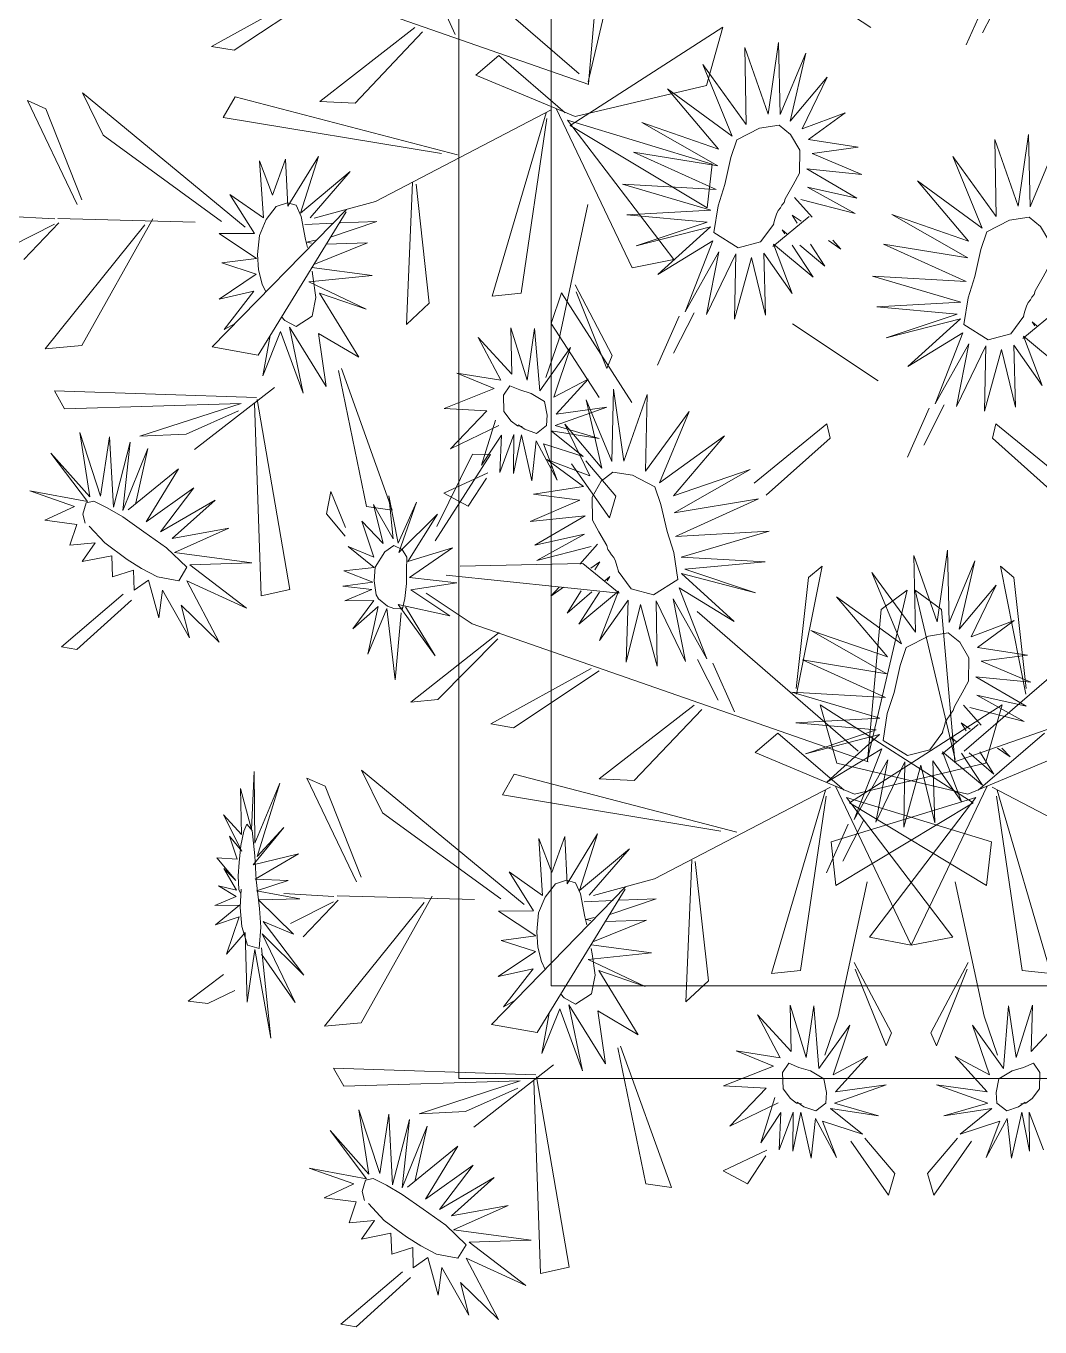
# Model space of a CAD drawing. Header units: inches. Extents: x 15 to 22798, y 21 to 21519.
# Drawn here: x 16292.24 to 16322.62, y 12481.48 to 12520.47 of the extents above; entities that cross this region are included whole.
import ezdxf

# ---------------------------------------------------------------- set-up
doc = ezdxf.new("R2010")
doc.units = ezdxf.units.IN
doc.header["$MEASUREMENT"] = 0
doc.layers.add('ARREDAMENTO', color=8, linetype='Continuous', lineweight=13)

msp = doc.modelspace()

# ---------------------------------------------------------------- linework, layer by layer
at = {"layer": 'ARREDAMENTO', "linetype": 'Continuous'}
for p, q in [((16310.281, 12523.861), (16309.086, 12518.79)), ((16303.98, 12523.219), (16308.813, 12519.033)), ((16309.091, 12518.732), (16309.495, 12523.284)), ((16297.244, 12522.849), (16309.107, 12518.715)), ((16317.56, 12520.421), (16314.991, 12522.127)), ((16305.102, 12520.211), (16304.45, 12521.673)), ((16300.806, 12521.513), (16297.804, 12519.856)), ((16298.483, 12519.738), (16301.052, 12521.444)), ((16320.415, 12519.901), (16321.067, 12521.363)), ((16320.901, 12520.256), (16321.52, 12521.468)), ((16303.892, 12520.416), (16301.048, 12518.207)), ((16308.547, 12517.487), (16313.125, 12520.428)), ((16313.125, 12520.428), (16312.627, 12518.678)), ((16302.101, 12518.154), (16304.12, 12520.287)), ((16314.475, 12517.825), (16314.787, 12519.976)), ((16314.787, 12519.976), (16314.838, 12517.809)), ((16297.804, 12519.856), (16298.483, 12519.738)), ((16305.721, 12518.992), (16306.404, 12519.579)), ((16306.404, 12519.579), (16308.393, 12517.868)), ((16313.778, 12519.82), (16314.475, 12517.825)), ((16313.825, 12517.518), (16313.778, 12519.82)), ((16314.838, 12517.809), (16315.607, 12519.654)), ((16315.607, 12519.654), (16315.136, 12517.61)), ((16312.522, 12519.308), (16313.825, 12517.518)), ((16313.405, 12517.169), (16312.522, 12519.308)), ((16308.701, 12517.752), (16305.721, 12518.992)), ((16315.136, 12517.61), (16316.243, 12518.931)), ((16316.243, 12518.931), (16315.497, 12517.382)), ((16293.93, 12518.467), (16298.805, 12514.44)), ((16294.555, 12517.19), (16293.93, 12518.467)), ((16312.627, 12518.678), (16308.701, 12517.752)), ((16311.461, 12518.581), (16313.405, 12517.169)), ((16312.988, 12516.779), (16311.461, 12518.581)), ((16292.286, 12518.231), (16292.837, 12517.987)), ((16293.772, 12515.122), (16292.286, 12518.231)), ((16298.151, 12517.725), (16298.504, 12518.344)), ((16298.504, 12518.344), (16305.171, 12516.604)), ((16301.048, 12518.207), (16302.101, 12518.154)), ((16292.837, 12517.987), (16293.915, 12515.256)), ((16304.694, 12516.643), (16298.151, 12517.725)), ((16302.709, 12515.205), (16307.979, 12517.954)), ((16307.825, 12517.865), (16306.213, 12512.37)), ((16307.08, 12512.46), (16307.846, 12517.691)), ((16308.129, 12517.989), (16310.4, 12513.222)), ((16308.462, 12517.645), (16312.802, 12516.322)), ((16311.648, 12513.465), (16308.462, 12517.645)), ((16315.497, 12517.382), (16316.787, 12517.868)), ((16316.787, 12517.868), (16315.683, 12517.063)), ((16312.656, 12515.015), (16308.547, 12517.487)), ((16310.691, 12517.573), (16312.988, 12516.779)), ((16312.971, 12516.276), (16310.691, 12517.573)), ((16298.097, 12514.611), (16294.555, 12517.19)), ((16315.683, 12517.063), (16317.18, 12516.835)), ((16321.269, 12517.063), (16321.966, 12515.068)), ((16321.316, 12514.761), (16321.269, 12517.063)), ((16321.966, 12515.068), (16322.279, 12517.219)), ((16322.279, 12517.219), (16322.329, 12515.052)), ((16322.329, 12515.052), (16323.099, 12516.898)), ((16299.629, 12515.4), (16300.019, 12516.475)), ((16300.019, 12516.475), (16300.085, 12515.063)), ((16300.085, 12515.063), (16301.003, 12516.56)), ((16301.003, 12516.56), (16300.462, 12514.858)), ((16312.923, 12515.565), (16310.44, 12516.69)), ((16310.44, 12516.69), (16312.971, 12516.276)), ((16317.18, 12516.835), (16315.797, 12516.649)), ((16315.797, 12516.649), (16317.284, 12516.018)), ((16320.013, 12516.551), (16321.316, 12514.761)), ((16320.896, 12514.412), (16320.013, 12516.551)), ((16299.237, 12516.423), (16299.629, 12515.4)), ((16299.353, 12514.716), (16299.237, 12516.423)), ((16300.462, 12514.858), (16301.953, 12516.109)), ((16301.953, 12516.109), (16300.753, 12514.716)), ((16312.802, 12516.322), (16312.656, 12515.015)), ((16315.636, 12516.181), (16317.141, 12515.302)), ((16317.284, 12516.018), (16315.636, 12516.181)), ((16303.822, 12515.772), (16303.642, 12511.525)), ((16304.321, 12512.158), (16303.928, 12515.728)), ((16310.117, 12515.724), (16312.923, 12515.565)), ((16312.759, 12514.944), (16310.117, 12515.724)), ((16318.952, 12515.824), (16320.896, 12514.412)), ((16320.48, 12514.023), (16318.952, 12515.824)), ((16298.346, 12515.418), (16299.353, 12514.716)), ((16299.083, 12514.248), (16298.346, 12515.418)), ((16315.798, 12514.738), (16315.265, 12515.33)), ((16315.66, 12515.634), (16317.084, 12514.843)), ((16317.141, 12515.302), (16315.66, 12515.634)), ((16297.819, 12510.849), (16301.841, 12514.967)), ((16301.831, 12514.901), (16299.195, 12510.602)), ((16299.433, 12514.665), (16299.741, 12515.062)), ((16299.741, 12515.062), (16300.072, 12515.17)), ((16300.072, 12515.17), (16300.341, 12515.096)), ((16300.341, 12515.096), (16300.486, 12514.756)), ((16302.709, 12515.205), (16300.875, 12514.711)), ((16308.212, 12511.094), (16309.08, 12515.119)), ((16310.243, 12514.805), (16312.759, 12514.944)), ((16317.084, 12514.843), (16315.456, 12515.263)), ((16293.1, 12514.683), (16291.6, 12514.772)), ((16293.091, 12514.524), (16291.801, 12513.872)), ((16292.174, 12513.473), (16293.225, 12514.569)), ((16295.801, 12514.505), (16292.819, 12510.797)), ((16293.194, 12514.696), (16297.309, 12514.587)), ((16293.911, 12510.893), (16296.042, 12514.688)), ((16299.233, 12514.191), (16299.433, 12514.665)), ((16300.486, 12514.756), (16300.614, 12514.072)), ((16301.469, 12514.558), (16300.596, 12514.522)), ((16301.366, 12514.142), (16302.758, 12514.611)), ((16301.659, 12514.566), (16302.758, 12514.611)), ((16312.651, 12514.589), (16310.243, 12514.805)), ((16310.527, 12513.874), (16312.651, 12514.589)), ((16315.708, 12514.757), (16314.619, 12513.862)), ((16315.348, 12514.562), (16315.194, 12514.802)), ((16315.466, 12514.613), (16315.194, 12514.802)), ((16318.182, 12514.817), (16320.48, 12514.023)), ((16320.463, 12513.52), (16318.182, 12514.817)), ((16298.028, 12514.244), (16299.083, 12514.248)), ((16299.146, 12513.503), (16298.028, 12514.244)), ((16299.18, 12513.619), (16299.233, 12514.191)), ((16312.75, 12514.453), (16310.527, 12513.874)), ((16311.175, 12513.021), (16312.75, 12514.453)), ((16314.98, 12514.237), (16314.898, 12514.362)), ((16315.041, 12514.239), (16314.898, 12514.362)), ((16300.675, 12513.827), (16300.614, 12514.072)), ((16300.903, 12514.052), (16300.659, 12513.989)), ((16300.659, 12513.989), (16300.799, 12513.962)), ((16300.861, 12513.319), (16302.469, 12513.969)), ((16301.234, 12513.927), (16302.469, 12513.969)), ((16312.818, 12514.025), (16311.175, 12513.021)), ((16311.991, 12511.902), (16312.818, 12514.025)), ((16314.639, 12513.931), (16315.201, 12512.451)), ((16315.829, 12512.935), (16314.639, 12513.931)), ((16315.2, 12513.899), (16315.829, 12512.935)), ((16315.433, 12513.903), (16316.175, 12513.266)), ((16315.75, 12513.932), (16316.175, 12513.266)), ((16316.284, 12514.041), (16316.659, 12513.78)), ((16316.418, 12514.048), (16316.659, 12513.78)), ((16320.415, 12512.808), (16317.931, 12513.933)), ((16317.931, 12513.933), (16320.463, 12513.52)), ((16298.107, 12513.366), (16299.146, 12513.503)), ((16299.14, 12513.03), (16298.107, 12513.366)), ((16299.21, 12513.162), (16299.18, 12513.619)), ((16310.4, 12513.222), (16311.648, 12513.465)), ((16312.997, 12513.695), (16311.991, 12511.902)), ((16312.633, 12511.823), (16312.997, 12513.695)), ((16313.509, 12513.637), (16312.633, 12511.823)), ((16313.474, 12511.682), (16313.509, 12513.637)), ((16313.982, 12513.53), (16313.474, 12511.682)), ((16314.401, 12511.803), (16313.982, 12513.53)), ((16314.349, 12513.66), (16314.401, 12511.803)), ((16315.201, 12512.451), (16314.349, 12513.66)), ((16298.024, 12512.281), (16299.14, 12513.03)), ((16299.319, 12512.732), (16299.21, 12513.162)), ((16302.615, 12512.988), (16300.713, 12512.797)), ((16300.806, 12513.228), (16302.615, 12512.988)), ((16300.812, 12513.121), (16300.835, 12512.967)), ((16300.835, 12512.967), (16300.927, 12512.328)), ((16317.609, 12512.967), (16320.415, 12512.808)), ((16320.25, 12512.188), (16317.609, 12512.967)), ((16299.427, 12512.496), (16299.319, 12512.732)), ((16300.713, 12512.797), (16302.429, 12511.985)), ((16308.692, 12512.708), (16309.809, 12510.596)), ((16299.072, 12512.518), (16298.024, 12512.281)), ((16298.181, 12511.37), (16299.072, 12512.518)), ((16300.927, 12512.328), (16300.815, 12511.769)), ((16301.035, 12512.462), (16302.213, 12510.538)), ((16302.429, 12511.985), (16301.035, 12512.462)), ((16306.213, 12512.37), (16307.08, 12512.46)), ((16308.286, 12512.474), (16307.979, 12511.547)), ((16310.398, 12509.185), (16308.286, 12512.474)), ((16309.643, 12510.202), (16308.722, 12512.5)), ((16317.734, 12512.049), (16320.25, 12512.188)), ((16303.642, 12511.525), (16304.321, 12512.158)), ((16311.647, 12510.662), (16312.266, 12511.875)), ((16320.142, 12511.832), (16317.734, 12512.049)), ((16318.019, 12511.118), (16320.142, 12511.832)), ((16323.199, 12512), (16322.11, 12511.105)), ((16298.505, 12511.552), (16298.181, 12511.37)), ((16299.901, 12511.753), (16300.001, 12511.641)), ((16300.338, 12511.459), (16300.001, 12511.641)), ((16300.135, 12511.439), (16300.547, 12509.46)), ((16301.236, 12509.665), (16300.135, 12511.439)), ((16300.815, 12511.769), (16300.338, 12511.459)), ((16306.767, 12511.422), (16306.802, 12510.035)), ((16307.253, 12509.853), (16306.767, 12511.422)), ((16307.482, 12511.401), (16307.253, 12509.853)), ((16307.635, 12509.531), (16307.482, 12511.401)), ((16307.979, 12511.547), (16309.418, 12509.331)), ((16311.161, 12510.307), (16311.813, 12511.769)), ((16317.78, 12509.835), (16315.211, 12511.541)), ((16320.241, 12511.696), (16318.019, 12511.118)), ((16318.666, 12510.264), (16320.241, 12511.696)), ((16322.471, 12511.48), (16322.389, 12511.605)), ((16322.533, 12511.482), (16322.389, 12511.605)), ((16299.865, 12511.31), (16299.333, 12509.981)), ((16299.555, 12511.188), (16299.333, 12509.981)), ((16300.547, 12509.46), (16299.865, 12511.31)), ((16301.005, 12511.255), (16301.236, 12509.665)), ((16302.213, 12510.538), (16301.005, 12511.255)), ((16305.792, 12511.135), (16306.467, 12509.85)), ((16306.802, 12510.035), (16305.792, 12511.135)), ((16308.212, 12511.094), (16307.815, 12509.932)), ((16320.31, 12511.268), (16318.666, 12510.264)), ((16319.482, 12509.145), (16320.31, 12511.268)), ((16322.13, 12511.174), (16322.693, 12509.694)), ((16323.32, 12510.179), (16322.13, 12511.174)), ((16292.819, 12510.797), (16293.911, 12510.893)), ((16299.195, 12510.602), (16297.819, 12510.849)), ((16308.561, 12510.828), (16307.635, 12509.531)), ((16308.057, 12509.341), (16308.561, 12510.828)), ((16320.488, 12510.938), (16319.482, 12509.145)), ((16320.124, 12509.066), (16320.488, 12510.938)), ((16321.001, 12510.88), (16320.124, 12509.066)), ((16320.965, 12508.925), (16321.001, 12510.88)), ((16321.473, 12510.774), (16320.965, 12508.925)), ((16321.892, 12509.046), (16321.473, 12510.774)), ((16321.84, 12510.903), (16321.892, 12509.046)), ((16322.693, 12509.694), (16321.84, 12510.903)), ((16309.809, 12510.596), (16309.643, 12510.202)), ((16301.608, 12510.142), (16302.441, 12506.073)), ((16303.215, 12505.957), (16301.691, 12510.201)), ((16305.154, 12510.059), (16306.267, 12509.6)), ((16306.467, 12509.85), (16305.154, 12510.059)), ((16309.086, 12509.883), (16308.057, 12509.341)), ((16308.126, 12508.83), (16309.086, 12509.883)), ((16299.151, 12509.336), (16293.092, 12509.534)), ((16293.092, 12509.534), (16293.396, 12508.995)), ((16297.292, 12507.772), (16299.682, 12509.635)), ((16306.267, 12509.6), (16304.769, 12509.009)), ((16309.843, 12509.581), (16309.793, 12507.414)), ((16310.156, 12507.43), (16309.843, 12509.581)), ((16293.396, 12508.995), (16298.684, 12509.159)), ((16298.684, 12509.159), (16295.651, 12508.173)), ((16299.292, 12503.389), (16299.092, 12509.167)), ((16299.17, 12509.279), (16300.144, 12503.579)), ((16309.023, 12509.26), (16309.495, 12507.215)), ((16309.793, 12507.414), (16309.023, 12509.26)), ((16310.853, 12509.425), (16310.156, 12507.43)), ((16310.806, 12507.123), (16310.853, 12509.425)), ((16319.139, 12507.906), (16319.757, 12509.118)), ((16297.044, 12508.24), (16298.607, 12508.936)), ((16304.769, 12509.009), (16306.049, 12508.938)), ((16306.049, 12508.938), (16304.965, 12507.799)), ((16308.101, 12508.494), (16309.646, 12509.042)), ((16309.646, 12509.042), (16308.126, 12508.83)), ((16312.109, 12508.913), (16310.806, 12507.123)), ((16311.226, 12506.774), (16312.109, 12508.913)), ((16318.652, 12507.55), (16319.305, 12509.013)), ((16293.85, 12508.29), (16294.472, 12506.38)), ((16294.15, 12506.359), (16293.85, 12508.29)), ((16304.965, 12507.799), (16306.411, 12508.498)), ((16306.312, 12508.654), (16305.892, 12507.302)), ((16307.982, 12508.332), (16309.42, 12508.109)), ((16308.938, 12507.562), (16307.982, 12508.332)), ((16309.42, 12508.109), (16308.101, 12508.494)), ((16308.388, 12508.536), (16309.134, 12506.987)), ((16309.495, 12507.215), (16308.388, 12508.536)), ((16316.237, 12508.547), (16314.059, 12506.771)), ((16316.336, 12508.115), (16316.237, 12508.547)), ((16321.198, 12508.115), (16321.297, 12508.547)), ((16321.297, 12508.547), (16323.475, 12506.771)), ((16294.472, 12506.38), (16294.743, 12508.16)), ((16294.743, 12508.16), (16294.858, 12506.046)), ((16294.858, 12506.046), (16295.364, 12507.996)), ((16295.364, 12507.996), (16295.146, 12505.951)), ((16295.651, 12508.173), (16297.044, 12508.24)), ((16305.892, 12507.302), (16306.492, 12508.205)), ((16306.44, 12507.092), (16306.862, 12508.222)), ((16306.492, 12508.205), (16306.44, 12507.092)), ((16306.862, 12508.222), (16306.851, 12507.054)), ((16306.851, 12507.054), (16307.089, 12508.216)), ((16307.089, 12508.216), (16307.399, 12506.839)), ((16307.399, 12506.839), (16307.525, 12508.033)), ((16307.525, 12508.033), (16308.155, 12506.862)), ((16307.743, 12507.95), (16308.938, 12507.562)), ((16308.155, 12506.862), (16307.743, 12507.95)), ((16313.17, 12508.186), (16311.226, 12506.774)), ((16311.642, 12506.384), (16313.17, 12508.186)), ((16314.422, 12506.412), (16316.336, 12508.115)), ((16323.112, 12506.412), (16321.198, 12508.115)), ((16292.983, 12507.668), (16294.15, 12506.359)), ((16294.081, 12506.219), (16292.983, 12507.668)), ((16295.146, 12505.951), (16295.89, 12507.803)), ((16295.89, 12507.803), (16295.532, 12506.18)), ((16306.157, 12507.624), (16304.501, 12505.039)), ((16304.555, 12505.465), (16305.617, 12507.635)), ((16305.617, 12507.635), (16306.157, 12507.624)), ((16295.301, 12505.967), (16296.809, 12507.198)), ((16296.809, 12507.198), (16295.845, 12505.611)), ((16307.844, 12507.474), (16308.948, 12506.668)), ((16309.134, 12506.987), (16307.844, 12507.474)), ((16308.59, 12507.347), (16309.721, 12505.729)), ((16309.911, 12506.377), (16309.013, 12507.439)), ((16313.94, 12507.178), (16311.642, 12506.384)), ((16311.659, 12505.882), (16313.94, 12507.178)), ((16306.077, 12507.082), (16304.763, 12506.464)), ((16305.492, 12506.075), (16306.039, 12506.915)), ((16292.355, 12506.541), (16294.081, 12506.219)), ((16293.699, 12506.073), (16292.355, 12506.541)), ((16295.845, 12505.611), (16297.268, 12506.627)), ((16297.268, 12506.627), (16296.267, 12505.305)), ((16301.248, 12505.848), (16301.371, 12506.52)), ((16301.371, 12506.52), (16301.819, 12505.435)), ((16303.111, 12506.386), (16303.393, 12504.969)), ((16303.238, 12505.095), (16303.111, 12506.386)), ((16304.763, 12506.464), (16305.492, 12506.075)), ((16308.948, 12506.668), (16307.45, 12506.44)), ((16307.45, 12506.44), (16308.834, 12506.255)), ((16309.721, 12505.729), (16309.911, 12506.377)), ((16292.805, 12505.657), (16293.699, 12506.073)), ((16293.943, 12505.84), (16294.046, 12506.182)), ((16294.046, 12506.182), (16294.274, 12506.23)), ((16294.274, 12506.23), (16294.677, 12506.027)), ((16294.677, 12506.027), (16295.145, 12505.756)), ((16296.267, 12505.305), (16297.905, 12506.26)), ((16297.905, 12506.26), (16296.621, 12505.112)), ((16302.441, 12506.073), (16303.215, 12505.957)), ((16302.657, 12506.13), (16303.238, 12505.095)), ((16302.946, 12504.964), (16302.657, 12506.13)), ((16303.393, 12504.969), (16303.944, 12506.195)), ((16303.944, 12506.195), (16303.409, 12504.688)), ((16308.834, 12506.255), (16307.346, 12505.623)), ((16314.191, 12506.295), (16311.659, 12505.882)), ((16311.707, 12505.17), (16314.191, 12506.295)), ((16293.763, 12505.527), (16292.805, 12505.657)), ((16294.013, 12505.568), (16293.943, 12505.84)), ((16295.145, 12505.756), (16295.771, 12505.31)), ((16301.803, 12505.176), (16301.248, 12505.848)), ((16302.308, 12505.626), (16302.946, 12504.964)), ((16302.661, 12504.548), (16302.308, 12505.626)), ((16303.409, 12504.688), (16304.569, 12505.836)), ((16304.569, 12505.836), (16303.678, 12504.419)), ((16307.346, 12505.623), (16308.994, 12505.786)), ((16308.994, 12505.786), (16307.489, 12504.907)), ((16293.558, 12504.905), (16293.763, 12505.527)), ((16294.602, 12504.977), (16294.138, 12505.483)), ((16295.771, 12505.31), (16296.449, 12504.834)), ((16296.621, 12505.112), (16298.32, 12505.421)), ((16298.32, 12505.421), (16296.686, 12504.692)), ((16307.489, 12504.907), (16308.971, 12505.239)), ((16308.971, 12505.239), (16307.547, 12504.449)), ((16314.513, 12505.329), (16311.707, 12505.17)), ((16311.872, 12504.549), (16314.513, 12505.329)), ((16294.317, 12504.976), (16293.558, 12504.905)), ((16293.924, 12504.417), (16294.317, 12504.976)), ((16295.276, 12504.483), (16294.602, 12504.977)), ((16296.449, 12504.834), (16297.059, 12504.249)), ((16301.899, 12504.87), (16302.661, 12504.548)), ((16302.674, 12504.237), (16301.899, 12504.87)), ((16302.993, 12504.708), (16303.263, 12504.902)), ((16303.263, 12504.902), (16303.515, 12504.779)), ((16303.515, 12504.779), (16303.651, 12504.551)), ((16303.678, 12504.419), (16305.024, 12504.831)), ((16305.024, 12504.831), (16303.731, 12503.937)), ((16307.547, 12504.449), (16309.175, 12504.868)), ((16308.833, 12504.343), (16309.366, 12504.936)), ((16319.543, 12502.608), (16319.855, 12504.759)), ((16319.855, 12504.759), (16319.906, 12502.591)), ((16294.81, 12504.594), (16293.924, 12504.417)), ((16294.837, 12503.959), (16294.81, 12504.594)), ((16295.7, 12504.213), (16295.276, 12504.483)), ((16296.686, 12504.692), (16299.008, 12504.383)), ((16299.008, 12504.383), (16297.151, 12504.321)), ((16302.706, 12504.248), (16302.993, 12504.708)), ((16303.651, 12504.551), (16303.639, 12504.147)), ((16309.165, 12504.218), (16309.436, 12504.407)), ((16309.283, 12504.168), (16309.436, 12504.407)), ((16314.388, 12504.41), (16311.872, 12504.549)), ((16311.98, 12504.194), (16314.388, 12504.41)), ((16318.845, 12504.603), (16319.543, 12502.608)), ((16318.893, 12502.301), (16318.845, 12504.603)), ((16319.906, 12502.591), (16320.675, 12504.437)), ((16320.675, 12504.437), (16320.203, 12502.392)), ((16295.462, 12504.159), (16294.837, 12503.959)), ((16295.477, 12503.558), (16295.462, 12504.159)), ((16296.178, 12503.959), (16295.7, 12504.213)), ((16297.059, 12504.249), (16296.816, 12503.844)), ((16297.151, 12504.321), (16298.85, 12503.027)), ((16301.761, 12504.144), (16302.674, 12504.237)), ((16302.633, 12503.805), (16301.761, 12504.144)), ((16302.678, 12503.843), (16302.706, 12504.248)), ((16303.639, 12504.147), (16303.642, 12503.762)), ((16310.011, 12503.467), (16304.828, 12504.009)), ((16305.251, 12504.282), (16308.923, 12504.362)), ((16308.923, 12504.362), (16310.011, 12503.467)), ((16311.881, 12504.058), (16314.103, 12503.48)), ((16313.456, 12502.626), (16311.881, 12504.058)), ((16314.103, 12503.48), (16311.98, 12504.194)), ((16316.094, 12504.285), (16315.329, 12500.444)), ((16315.692, 12503.937), (16316.094, 12504.285)), ((16317.589, 12504.09), (16318.893, 12502.301)), ((16318.472, 12501.952), (16317.589, 12504.09)), ((16321.439, 12504.285), (16322.205, 12500.444)), ((16321.842, 12503.937), (16321.439, 12504.285)), ((16295.91, 12503.865), (16295.477, 12503.558)), ((16296.224, 12502.736), (16295.91, 12503.865)), ((16296.816, 12503.844), (16296.178, 12503.959)), ((16297.064, 12503.842), (16298.03, 12502.005)), ((16298.85, 12503.027), (16297.064, 12503.842)), ((16301.738, 12503.683), (16302.633, 12503.805)), ((16302.607, 12503.582), (16301.738, 12503.683)), ((16302.738, 12503.418), (16302.678, 12503.843)), ((16303.642, 12503.762), (16303.591, 12503.316)), ((16303.731, 12503.937), (16305.154, 12503.779)), ((16305.154, 12503.779), (16303.776, 12503.568)), ((16308.213, 12503.653), (16307.972, 12503.385)), ((16308.346, 12503.647), (16307.972, 12503.385)), ((16309.589, 12503.844), (16309.732, 12503.967)), ((16309.651, 12503.842), (16309.732, 12503.967)), ((16311.812, 12503.63), (16313.456, 12502.626)), ((16312.64, 12501.507), (16311.812, 12503.63)), ((16315.323, 12500.613), (16315.692, 12503.937)), ((16320.203, 12502.392), (16321.311, 12503.714)), ((16321.311, 12503.714), (16320.564, 12502.165)), ((16322.21, 12500.613), (16321.842, 12503.937)), ((16295.152, 12503.438), (16293.308, 12501.864)), ((16293.766, 12501.782), (16295.399, 12503.263)), ((16296.332, 12503.564), (16296.224, 12502.736)), ((16297.143, 12502.136), (16296.332, 12503.564)), ((16300.144, 12503.579), (16299.292, 12503.389)), ((16301.794, 12503.237), (16302.607, 12503.582)), ((16302.659, 12503.252), (16301.794, 12503.237)), ((16302.031, 12502.406), (16302.659, 12503.252)), ((16302.8, 12503.306), (16302.738, 12503.418)), ((16303.071, 12503.084), (16302.8, 12503.306)), ((16303.591, 12503.316), (16303.516, 12502.963)), ((16303.776, 12503.568), (16304.945, 12502.792)), ((16305.611, 12502.551), (16304.236, 12503.47)), ((16308.881, 12503.537), (16308.456, 12502.871)), ((16309.197, 12503.508), (16308.456, 12502.871)), ((16308.802, 12502.541), (16309.992, 12503.536)), ((16309.43, 12503.504), (16308.802, 12502.541)), ((16309.992, 12503.536), (16309.429, 12502.056)), ((16309.429, 12502.056), (16310.282, 12503.265)), ((16310.282, 12503.265), (16310.229, 12501.408)), ((16311.121, 12503.242), (16311.998, 12501.428)), ((16311.156, 12501.287), (16311.121, 12503.242)), ((16311.634, 12503.3), (16312.64, 12501.507)), ((16311.998, 12501.428), (16311.634, 12503.3)), ((16316.528, 12503.363), (16318.472, 12501.952)), ((16318.056, 12501.562), (16316.528, 12503.363)), ((16318.648, 12503.562), (16317.454, 12498.492)), ((16317.863, 12502.986), (16318.648, 12503.562)), ((16318.886, 12503.562), (16320.08, 12498.492)), ((16319.671, 12502.986), (16318.886, 12503.562)), ((16296.889, 12503.113), (16297.143, 12502.136)), ((16298.03, 12502.005), (16296.889, 12503.113)), ((16302.797, 12503.072), (16302.031, 12502.406)), ((16302.488, 12501.639), (16302.797, 12503.072)), ((16303.055, 12503.01), (16302.488, 12501.639)), ((16303.306, 12500.879), (16303.055, 12503.01)), ((16303.259, 12503.017), (16303.071, 12503.084)), ((16303.448, 12503.005), (16303.259, 12503.017)), ((16303.485, 12502.883), (16303.306, 12500.879)), ((16303.39, 12503.135), (16304.499, 12501.596)), ((16304.945, 12502.792), (16303.39, 12503.135)), ((16303.541, 12503.056), (16303.448, 12503.005)), ((16304.499, 12501.596), (16303.611, 12503.061)), ((16310.229, 12501.408), (16310.649, 12503.135)), ((16310.649, 12503.135), (16311.156, 12501.287)), ((16312.348, 12502.921), (16317.18, 12498.734)), ((16317.458, 12498.433), (16317.863, 12502.986)), ((16320.075, 12498.433), (16319.671, 12502.986)), ((16325.186, 12502.921), (16320.353, 12498.734)), ((16305.611, 12502.551), (16317.474, 12498.417)), ((16331.922, 12502.551), (16320.059, 12498.417)), ((16320.564, 12502.165), (16321.854, 12502.651)), ((16321.854, 12502.651), (16320.751, 12501.846)), ((16306.418, 12502.291), (16303.769, 12500.204)), ((16304.578, 12500.29), (16306.381, 12502.107)), ((16315.758, 12502.356), (16318.056, 12501.562)), ((16318.039, 12501.059), (16315.758, 12502.356)), ((16293.308, 12501.864), (16293.766, 12501.782)), ((16320.751, 12501.846), (16322.248, 12501.618)), ((16312.983, 12500.267), (16312.365, 12501.48)), ((16313.47, 12499.912), (16312.817, 12501.375)), ((16317.991, 12500.348), (16315.508, 12501.473)), ((16315.508, 12501.473), (16318.039, 12501.059)), ((16322.248, 12501.618), (16320.864, 12501.432)), ((16320.864, 12501.432), (16322.352, 12500.801)), ((16309.174, 12501.215), (16306.171, 12499.557)), ((16306.85, 12499.44), (16309.42, 12501.146)), ((16320.704, 12500.964), (16322.209, 12500.085)), ((16322.352, 12500.801), (16320.704, 12500.964)), ((16315.185, 12500.507), (16317.991, 12500.348)), ((16317.826, 12499.727), (16315.185, 12500.507)), ((16303.769, 12500.204), (16304.578, 12500.29)), ((16312.259, 12500.118), (16309.416, 12497.909)), ((16316.041, 12500.13), (16316.539, 12498.379)), ((16320.62, 12497.189), (16316.041, 12500.13)), ((16316.914, 12497.189), (16321.492, 12500.13)), ((16320.865, 12499.52), (16320.332, 12500.113)), ((16320.727, 12500.417), (16322.151, 12499.626)), ((16322.209, 12500.085), (16320.727, 12500.417)), ((16321.492, 12500.13), (16320.995, 12498.379)), ((16310.469, 12497.856), (16312.488, 12499.989)), ((16315.31, 12499.588), (16317.826, 12499.727)), ((16322.151, 12499.626), (16320.524, 12500.046)), ((16306.171, 12499.557), (16306.85, 12499.44)), ((16317.719, 12499.372), (16315.31, 12499.588)), ((16315.595, 12498.657), (16317.719, 12499.372)), ((16320.776, 12499.539), (16319.687, 12498.645)), ((16320.415, 12499.345), (16320.262, 12499.585)), ((16320.534, 12499.396), (16320.262, 12499.585)), ((16314.088, 12498.694), (16314.771, 12499.28)), ((16314.771, 12499.28), (16316.761, 12497.57)), ((16317.817, 12499.235), (16315.595, 12498.657)), ((16316.242, 12497.804), (16317.817, 12499.235)), ((16320.047, 12499.02), (16319.966, 12499.145)), ((16320.109, 12499.022), (16319.966, 12499.145)), ((16322.763, 12499.28), (16320.773, 12497.57)), ((16317.068, 12497.453), (16314.088, 12498.694)), ((16317.886, 12498.808), (16316.242, 12497.804)), ((16317.059, 12496.685), (16317.886, 12498.808)), ((16319.707, 12498.714), (16320.269, 12497.233)), ((16320.897, 12497.718), (16319.707, 12498.714)), ((16320.268, 12498.682), (16320.897, 12497.718)), ((16320.465, 12497.453), (16323.445, 12498.694)), ((16320.501, 12498.686), (16321.243, 12498.049)), ((16320.818, 12498.715), (16321.243, 12498.049)), ((16321.352, 12498.824), (16321.727, 12498.563)), ((16321.486, 12498.831), (16321.727, 12498.563)), ((16302.297, 12498.169), (16307.173, 12494.142)), ((16302.923, 12496.892), (16302.297, 12498.169)), ((16316.539, 12498.379), (16320.465, 12497.453)), ((16318.064, 12498.477), (16317.059, 12496.685)), ((16320.995, 12498.379), (16317.068, 12497.453)), ((16317.701, 12496.606), (16318.064, 12498.477)), ((16318.577, 12498.42), (16317.701, 12496.606)), ((16318.542, 12496.464), (16318.577, 12498.42)), ((16319.049, 12498.313), (16318.542, 12496.464)), ((16319.469, 12496.586), (16319.049, 12498.313)), ((16319.416, 12498.443), (16319.469, 12496.586)), ((16320.269, 12497.233), (16319.416, 12498.443)), ((16298.993, 12496.393), (16299.079, 12498.129)), ((16299.079, 12498.129), (16299.1, 12495.981)), ((16299.1, 12495.981), (16299.843, 12497.781)), ((16299.843, 12497.781), (16299.169, 12495.579)), ((16300.653, 12497.933), (16301.204, 12497.689)), ((16302.14, 12494.824), (16300.653, 12497.933)), ((16306.519, 12497.426), (16306.871, 12498.046)), ((16306.871, 12498.046), (16313.538, 12496.306)), ((16309.416, 12497.909), (16310.469, 12497.856)), ((16298.672, 12497.616), (16298.993, 12496.393)), ((16298.698, 12496.24), (16298.672, 12497.616)), ((16301.204, 12497.689), (16302.282, 12494.958)), ((16313.062, 12496.345), (16306.519, 12497.426)), ((16311.076, 12494.907), (16316.346, 12497.655)), ((16316.193, 12497.567), (16314.58, 12492.071)), ((16315.447, 12492.162), (16316.214, 12497.393)), ((16316.497, 12497.69), (16318.767, 12492.924)), ((16321.037, 12497.69), (16318.767, 12492.924)), ((16326.458, 12494.907), (16321.187, 12497.655)), ((16322.087, 12492.162), (16321.32, 12497.393)), ((16321.341, 12497.567), (16322.953, 12492.071)), ((16320.705, 12497.347), (16316.364, 12496.024)), ((16316.51, 12494.717), (16320.62, 12497.189)), ((16316.829, 12497.347), (16321.17, 12496.024)), ((16320.015, 12493.167), (16316.829, 12497.347)), ((16321.024, 12494.717), (16316.914, 12497.189)), ((16317.518, 12493.167), (16320.705, 12497.347)), ((16298.157, 12496.826), (16298.698, 12496.24)), ((16298.704, 12495.742), (16298.157, 12496.826)), ((16306.464, 12494.313), (16302.923, 12496.892)), ((16316.715, 12495.445), (16317.333, 12496.658)), ((16298.336, 12496.19), (16298.704, 12495.742)), ((16298.572, 12495.498), (16298.336, 12496.19)), ((16299.968, 12496.455), (16299.043, 12495.33)), ((16299.169, 12495.579), (16299.968, 12496.455)), ((16308.453, 12494.765), (16309.37, 12496.262)), ((16309.37, 12496.262), (16308.829, 12494.56)), ((16316.229, 12495.09), (16316.881, 12496.552)), ((16307.605, 12496.125), (16307.996, 12495.102)), ((16307.721, 12494.417), (16307.605, 12496.125)), ((16307.996, 12495.102), (16308.386, 12496.177)), ((16308.386, 12496.177), (16308.453, 12494.765)), ((16308.829, 12494.56), (16310.32, 12495.811)), ((16310.32, 12495.811), (16309.12, 12494.418)), ((16316.364, 12496.024), (16316.51, 12494.717)), ((16321.17, 12496.024), (16321.024, 12494.717)), ((16297.96, 12495.546), (16298.572, 12495.498)), ((16298.53, 12494.862), (16297.96, 12495.546)), ((16299.043, 12495.33), (16300.406, 12495.662)), ((16300.406, 12495.662), (16299.108, 12494.906)), ((16312.19, 12495.474), (16312.01, 12491.227)), ((16312.689, 12491.86), (16312.295, 12495.43)), ((16298.168, 12495.224), (16298.53, 12494.862)), ((16298.548, 12494.568), (16298.168, 12495.224)), ((16306.714, 12495.119), (16307.721, 12494.417)), ((16307.45, 12493.95), (16306.714, 12495.119)), ((16298.004, 12494.704), (16298.548, 12494.568)), ((16298.54, 12494.386), (16298.004, 12494.704)), ((16299.108, 12494.906), (16300.097, 12494.862)), ((16300.097, 12494.862), (16299.152, 12494.55)), ((16306.186, 12490.551), (16310.208, 12494.669)), ((16307.8, 12494.367), (16308.108, 12494.764)), ((16308.108, 12494.764), (16308.439, 12494.872)), ((16308.439, 12494.872), (16308.709, 12494.797)), ((16308.709, 12494.797), (16308.853, 12494.458)), ((16311.076, 12494.907), (16309.243, 12494.413)), ((16316.58, 12490.796), (16317.447, 12494.821)), ((16320.954, 12490.796), (16320.086, 12494.821)), ((16297.904, 12494.115), (16298.54, 12494.386)), ((16299.152, 12494.55), (16300.446, 12494.317)), ((16300.446, 12494.317), (16299.205, 12494.281)), ((16299.205, 12494.281), (16300.254, 12493.253)), ((16301.468, 12494.384), (16299.968, 12494.473)), ((16300.542, 12493.175), (16301.593, 12494.271)), ((16301.561, 12494.398), (16305.677, 12494.289)), ((16302.279, 12490.595), (16304.409, 12494.39)), ((16310.199, 12494.602), (16307.562, 12490.304)), ((16307.6, 12493.892), (16307.8, 12494.367)), ((16308.853, 12494.458), (16308.982, 12493.774)), ((16309.836, 12494.26), (16308.963, 12494.223)), ((16309.734, 12493.844), (16311.125, 12494.313)), ((16310.027, 12494.268), (16311.125, 12494.313)), ((16298.636, 12494.124), (16297.904, 12494.115)), ((16297.917, 12493.536), (16298.636, 12494.124)), ((16301.458, 12494.225), (16300.169, 12493.574)), ((16304.169, 12494.207), (16301.187, 12490.499)), ((16306.396, 12493.946), (16307.45, 12493.95)), ((16307.513, 12493.205), (16306.396, 12493.946)), ((16307.548, 12493.32), (16307.6, 12493.892)), ((16298.625, 12493.777), (16297.917, 12493.536)), ((16298.25, 12492.651), (16298.625, 12493.777)), ((16299.352, 12493.634), (16300.564, 12492.025)), ((16300.254, 12493.253), (16299.352, 12493.634)), ((16309.043, 12493.529), (16308.982, 12493.774)), ((16309.27, 12493.754), (16309.027, 12493.691)), ((16309.027, 12493.691), (16309.166, 12493.663)), ((16309.229, 12493.021), (16310.836, 12493.671)), ((16309.602, 12493.629), (16310.836, 12493.671)), ((16298.807, 12493.301), (16298.25, 12492.651)), ((16298.867, 12491.217), (16298.807, 12493.301)), ((16299.322, 12493.259), (16300.304, 12491.211)), ((16300.564, 12492.025), (16299.322, 12493.259)), ((16306.474, 12493.068), (16307.513, 12493.205)), ((16307.507, 12492.732), (16306.474, 12493.068)), ((16307.578, 12492.863), (16307.548, 12493.32)), ((16318.767, 12492.924), (16317.518, 12493.167)), ((16318.767, 12492.924), (16320.015, 12493.167)), ((16299.1, 12492.791), (16298.867, 12491.217)), ((16299.58, 12490.137), (16299.1, 12492.791)), ((16299.301, 12492.841), (16299.58, 12490.137)), ((16306.392, 12491.983), (16307.507, 12492.732)), ((16307.686, 12492.434), (16307.578, 12492.863)), ((16310.982, 12492.69), (16309.081, 12492.499)), ((16309.173, 12492.93), (16310.982, 12492.69)), ((16309.18, 12492.823), (16309.202, 12492.669)), ((16300.304, 12491.211), (16299.294, 12492.654)), ((16307.794, 12492.197), (16307.686, 12492.434)), ((16309.081, 12492.499), (16310.796, 12491.687)), ((16309.202, 12492.669), (16309.295, 12492.03)), ((16317.059, 12492.41), (16318.177, 12490.298)), ((16320.475, 12492.41), (16319.357, 12490.298)), ((16298.161, 12492.041), (16297.102, 12491.243)), ((16307.439, 12492.22), (16306.392, 12491.983)), ((16306.549, 12491.072), (16307.439, 12492.22)), ((16309.295, 12492.03), (16309.182, 12491.471)), ((16309.403, 12492.164), (16310.58, 12490.24)), ((16310.796, 12491.687), (16309.403, 12492.164)), ((16314.58, 12492.071), (16315.447, 12492.162)), ((16318.011, 12489.904), (16317.09, 12492.201)), ((16319.523, 12489.904), (16320.444, 12492.201)), ((16322.953, 12492.071), (16322.087, 12492.162)), ((16297.689, 12491.177), (16298.497, 12491.562)), ((16312.01, 12491.227), (16312.689, 12491.86)), ((16297.102, 12491.243), (16297.689, 12491.177)), ((16306.873, 12491.254), (16306.549, 12491.072)), ((16308.268, 12491.454), (16308.368, 12491.343)), ((16308.706, 12491.161), (16308.368, 12491.343)), ((16308.503, 12491.141), (16308.914, 12489.162)), ((16309.604, 12489.367), (16308.503, 12491.141)), ((16309.182, 12491.471), (16308.706, 12491.161)), ((16315.135, 12491.123), (16315.169, 12489.736)), ((16315.62, 12489.554), (16315.135, 12491.123)), ((16321.913, 12489.554), (16322.399, 12491.123)), ((16322.399, 12491.123), (16322.364, 12489.736)), ((16308.233, 12491.012), (16307.701, 12489.683)), ((16307.922, 12490.89), (16307.701, 12489.683)), ((16308.914, 12489.162), (16308.233, 12491.012)), ((16309.373, 12490.957), (16309.604, 12489.367)), ((16310.58, 12490.24), (16309.373, 12490.957)), ((16314.159, 12490.837), (16314.834, 12489.552)), ((16315.169, 12489.736), (16314.159, 12490.837)), ((16315.85, 12491.103), (16315.62, 12489.554)), ((16316.002, 12489.232), (16315.85, 12491.103)), ((16316.58, 12490.796), (16316.182, 12489.633)), ((16320.954, 12490.796), (16321.351, 12489.633)), ((16321.532, 12489.232), (16321.684, 12491.103)), ((16321.684, 12491.103), (16321.913, 12489.554)), ((16322.364, 12489.736), (16323.375, 12490.837)), ((16301.187, 12490.499), (16302.279, 12490.595)), ((16307.562, 12490.304), (16306.186, 12490.551)), ((16316.928, 12490.53), (16316.002, 12489.232)), ((16316.425, 12489.042), (16316.928, 12490.53)), ((16320.605, 12490.53), (16321.532, 12489.232)), ((16321.109, 12489.042), (16320.605, 12490.53)), ((16318.177, 12490.298), (16318.011, 12489.904)), ((16319.357, 12490.298), (16319.523, 12489.904)), ((16309.976, 12489.844), (16310.809, 12485.775)), ((16311.582, 12485.659), (16310.059, 12489.903)), ((16313.522, 12489.761), (16314.635, 12489.302)), ((16314.834, 12489.552), (16313.522, 12489.761)), ((16317.453, 12489.585), (16316.425, 12489.042)), ((16316.493, 12488.532), (16317.453, 12489.585)), ((16320.081, 12489.585), (16321.109, 12489.042)), ((16321.04, 12488.532), (16320.081, 12489.585)), ((16301.459, 12489.236), (16301.763, 12488.696)), ((16307.519, 12489.037), (16301.459, 12489.236)), ((16305.659, 12487.474), (16308.049, 12489.337)), ((16314.635, 12489.302), (16313.137, 12488.711)), ((16301.763, 12488.696), (16307.052, 12488.86)), ((16307.052, 12488.86), (16304.019, 12487.875)), ((16307.66, 12483.091), (16307.459, 12488.869)), ((16307.538, 12488.98), (16308.512, 12483.28)), ((16305.412, 12487.942), (16306.975, 12488.638)), ((16313.137, 12488.711), (16314.417, 12488.64)), ((16314.417, 12488.64), (16313.333, 12487.501)), ((16316.469, 12488.195), (16318.014, 12488.743)), ((16318.014, 12488.743), (16316.493, 12488.532)), ((16319.52, 12488.743), (16321.04, 12488.532)), ((16321.065, 12488.195), (16319.52, 12488.743)), ((16313.333, 12487.501), (16314.779, 12488.199)), ((16314.679, 12488.356), (16314.26, 12487.004)), ((16316.35, 12488.034), (16317.787, 12487.811)), ((16317.305, 12487.264), (16316.35, 12488.034)), ((16317.787, 12487.811), (16316.469, 12488.195)), ((16319.746, 12487.811), (16321.065, 12488.195)), ((16321.184, 12488.034), (16319.746, 12487.811)), ((16320.228, 12487.264), (16321.184, 12488.034)), ((16302.217, 12487.992), (16302.839, 12486.081)), ((16302.518, 12486.061), (16302.217, 12487.992)), ((16302.839, 12486.081), (16303.11, 12487.862)), ((16303.11, 12487.862), (16303.226, 12485.747)), ((16303.226, 12485.747), (16303.731, 12487.698)), ((16303.731, 12487.698), (16303.513, 12485.653)), ((16304.019, 12487.875), (16305.412, 12487.942)), ((16314.26, 12487.004), (16314.86, 12487.906)), ((16314.808, 12486.794), (16315.23, 12487.923)), ((16314.86, 12487.906), (16314.808, 12486.794)), ((16315.23, 12487.923), (16315.218, 12486.756)), ((16315.218, 12486.756), (16315.456, 12487.918)), ((16315.456, 12487.918), (16315.767, 12486.54)), ((16315.767, 12486.54), (16315.893, 12487.735)), ((16315.893, 12487.735), (16316.522, 12486.564)), ((16316.11, 12487.652), (16317.305, 12487.264)), ((16316.522, 12486.564), (16316.11, 12487.652)), ((16321.423, 12487.652), (16320.228, 12487.264)), ((16321.641, 12487.735), (16321.011, 12486.564)), ((16321.011, 12486.564), (16321.423, 12487.652)), ((16321.767, 12486.54), (16321.641, 12487.735)), ((16322.078, 12487.918), (16321.767, 12486.54)), ((16322.315, 12486.756), (16322.078, 12487.918)), ((16322.304, 12487.923), (16322.315, 12486.756)), ((16322.726, 12486.794), (16322.304, 12487.923)), ((16301.351, 12487.37), (16302.518, 12486.061)), ((16302.448, 12485.921), (16301.351, 12487.37)), ((16303.513, 12485.653), (16304.258, 12487.505)), ((16304.258, 12487.505), (16303.899, 12485.882)), ((16303.668, 12485.669), (16305.177, 12486.9)), ((16305.177, 12486.9), (16304.212, 12485.312)), ((16316.958, 12487.049), (16318.088, 12485.431)), ((16318.279, 12486.078), (16317.38, 12487.14)), ((16319.255, 12486.078), (16320.153, 12487.14)), ((16320.576, 12487.049), (16319.445, 12485.431)), ((16314.444, 12486.784), (16313.131, 12486.166)), ((16313.86, 12485.777), (16314.406, 12486.617)), ((16300.722, 12486.242), (16302.448, 12485.921)), ((16302.067, 12485.774), (16300.722, 12486.242)), ((16304.212, 12485.312), (16305.635, 12486.329)), ((16305.635, 12486.329), (16304.634, 12485.007)), ((16313.131, 12486.166), (16313.86, 12485.777)), ((16318.088, 12485.431), (16318.279, 12486.078)), ((16319.445, 12485.431), (16319.255, 12486.078)), ((16301.173, 12485.358), (16302.067, 12485.774)), ((16302.311, 12485.542), (16302.413, 12485.884)), ((16302.413, 12485.884), (16302.641, 12485.932)), ((16302.641, 12485.932), (16303.044, 12485.729)), ((16303.044, 12485.729), (16303.512, 12485.458)), ((16304.634, 12485.007), (16306.272, 12485.962)), ((16306.272, 12485.962), (16304.989, 12484.814)), ((16310.809, 12485.775), (16311.582, 12485.659)), ((16302.13, 12485.229), (16301.173, 12485.358)), ((16302.38, 12485.27), (16302.311, 12485.542)), ((16303.512, 12485.458), (16304.139, 12485.012)), ((16301.926, 12484.606), (16302.13, 12485.229)), ((16302.97, 12484.679), (16302.505, 12485.184)), ((16304.139, 12485.012), (16304.816, 12484.536)), ((16304.989, 12484.814), (16306.687, 12485.123)), ((16306.687, 12485.123), (16305.053, 12484.394)), ((16302.684, 12484.678), (16301.926, 12484.606)), ((16302.292, 12484.119), (16302.684, 12484.678)), ((16303.643, 12484.185), (16302.97, 12484.679)), ((16304.816, 12484.536), (16305.427, 12483.95)), ((16303.177, 12484.296), (16302.292, 12484.119)), ((16303.205, 12483.661), (16303.177, 12484.296)), ((16304.068, 12483.914), (16303.643, 12484.185)), ((16305.053, 12484.394), (16307.376, 12484.084)), ((16303.83, 12483.861), (16303.205, 12483.661)), ((16303.844, 12483.26), (16303.83, 12483.861)), ((16304.545, 12483.661), (16304.068, 12483.914)), ((16305.427, 12483.95), (16305.184, 12483.546)), ((16307.376, 12484.084), (16305.518, 12484.023)), ((16305.518, 12484.023), (16307.217, 12482.728)), ((16304.278, 12483.567), (16303.844, 12483.26)), ((16304.591, 12482.438), (16304.278, 12483.567)), ((16305.184, 12483.546), (16304.545, 12483.661)), ((16305.432, 12483.543), (16306.398, 12481.707)), ((16307.217, 12482.728), (16305.432, 12483.543)), ((16303.52, 12483.139), (16301.676, 12481.566)), ((16302.133, 12481.484), (16303.766, 12482.965)), ((16304.7, 12483.266), (16304.591, 12482.438)), ((16305.51, 12481.838), (16304.7, 12483.266)), ((16308.512, 12483.28), (16307.66, 12483.091)), ((16305.257, 12482.815), (16305.51, 12481.838)), ((16306.398, 12481.707), (16305.257, 12482.815)), ((16301.676, 12481.566), (16302.133, 12481.484))]:
    msp.add_line(p, q, dxfattribs=at)
at = {"layer": 'ARREDAMENTO', "elevation": -27.277}
for points in [[(16305.209, 12488.933), (16305.209, 12627.517), (16337.545, 12627.517), (16337.545, 12488.933)], [(16307.981, 12491.705), (16307.981, 12624.745), (16334.774, 12624.745), (16334.774, 12491.705)]]:
    msp.add_lwpolyline(points, close=True, dxfattribs=at)
at = {"layer": 'ARREDAMENTO', "linetype": 'Continuous'}
for points in [[(16314.99, 12515.29), (16315.227, 12515.704), (16315.415, 12516.054), (16315.426, 12516.746), (16315.15, 12517.218), (16314.806, 12517.497), (16314.217, 12517.403), (16313.545, 12517.057), (16313.363, 12516.525), (16313.182, 12515.715), (16312.982, 12515.081), (16312.855, 12514.276), (16313.584, 12513.821), (16314.254, 12513.994), (16314.651, 12514.527)], [(16314.99, 12515.29), (16314.957, 12515.174), (16314.892, 12515.095), (16314.847, 12515.014), (16314.78, 12514.937), (16314.727, 12514.829), (16314.682, 12514.682), (16314.64, 12514.529), (16314.651, 12514.527)], [(16322.481, 12512.533), (16322.718, 12512.947), (16322.907, 12513.297), (16322.917, 12513.99), (16322.642, 12514.462), (16322.297, 12514.74), (16321.709, 12514.647), (16321.036, 12514.3), (16320.855, 12513.768), (16320.673, 12512.959), (16320.473, 12512.324), (16320.346, 12511.519), (16321.075, 12511.064), (16321.746, 12511.237), (16322.142, 12511.77)], [(16322.481, 12512.533), (16322.448, 12512.417), (16322.383, 12512.338), (16322.338, 12512.258), (16322.271, 12512.18), (16322.218, 12512.072), (16322.173, 12511.925), (16322.131, 12511.772), (16322.142, 12511.77)], [(16307.112, 12508.47), (16306.965, 12508.488), (16306.78, 12508.626), (16306.561, 12508.914), (16306.545, 12509.405), (16306.734, 12509.683), (16307.035, 12509.56), (16307.378, 12509.458), (16307.775, 12509.219), (16307.858, 12508.809), (16307.839, 12508.491), (16307.537, 12508.257), (16307.185, 12508.382), (16306.985, 12508.519)], [(16309.641, 12504.895), (16309.404, 12505.309), (16309.215, 12505.659), (16309.205, 12506.351), (16309.48, 12506.824), (16309.825, 12507.102), (16310.413, 12507.009), (16311.086, 12506.662), (16311.267, 12506.13), (16311.448, 12505.321), (16311.648, 12504.686), (16311.775, 12503.881), (16311.046, 12503.426), (16310.376, 12503.599), (16309.98, 12504.132)], [(16309.641, 12504.895), (16309.674, 12504.779), (16309.739, 12504.7), (16309.784, 12504.62), (16309.85, 12504.542), (16309.904, 12504.434), (16309.949, 12504.287), (16309.991, 12504.134), (16309.98, 12504.132)], [(16320.058, 12500.072), (16320.294, 12500.487), (16320.483, 12500.836), (16320.494, 12501.529), (16320.218, 12502.001), (16319.874, 12502.279), (16319.285, 12502.186), (16318.612, 12501.84), (16318.431, 12501.308), (16318.25, 12500.498), (16318.05, 12499.864), (16317.923, 12499.059), (16318.652, 12498.604), (16319.322, 12498.777), (16319.718, 12499.31)], [(16320.058, 12500.072), (16320.025, 12499.956), (16319.959, 12499.878), (16319.915, 12499.797), (16319.848, 12499.72), (16319.795, 12499.612), (16319.75, 12499.465), (16319.707, 12499.312), (16319.718, 12499.31)], [(16298.68, 12494.462), (16298.621, 12494.591), (16298.595, 12494.997), (16298.629, 12495.398), (16298.675, 12495.913), (16298.765, 12496.34), (16298.862, 12496.547), (16299.017, 12496.36), (16299.102, 12495.604), (16299.137, 12494.883), (16299.236, 12494.024), (16299.28, 12493.459), (16299.232, 12492.827), (16298.88, 12492.925), (16298.712, 12493.485), (16298.658, 12494.048), (16298.685, 12494.601)], [(16315.48, 12488.172), (16315.333, 12488.19), (16315.147, 12488.328), (16314.929, 12488.615), (16314.912, 12489.107), (16315.102, 12489.385), (16315.403, 12489.262), (16315.746, 12489.16), (16316.143, 12488.921), (16316.226, 12488.511), (16316.207, 12488.193), (16315.904, 12487.958), (16315.552, 12488.083), (16315.352, 12488.22)], [(16322.054, 12488.172), (16322.201, 12488.19), (16322.386, 12488.328), (16322.605, 12488.615), (16322.621, 12489.107), (16322.432, 12489.385), (16322.131, 12489.262), (16321.788, 12489.16), (16321.391, 12488.921), (16321.308, 12488.511), (16321.327, 12488.193), (16321.629, 12487.958), (16321.981, 12488.083), (16322.181, 12488.22)]]:
    msp.add_lwpolyline(points, dxfattribs=at)

doc.saveas('drawing.dxf')
